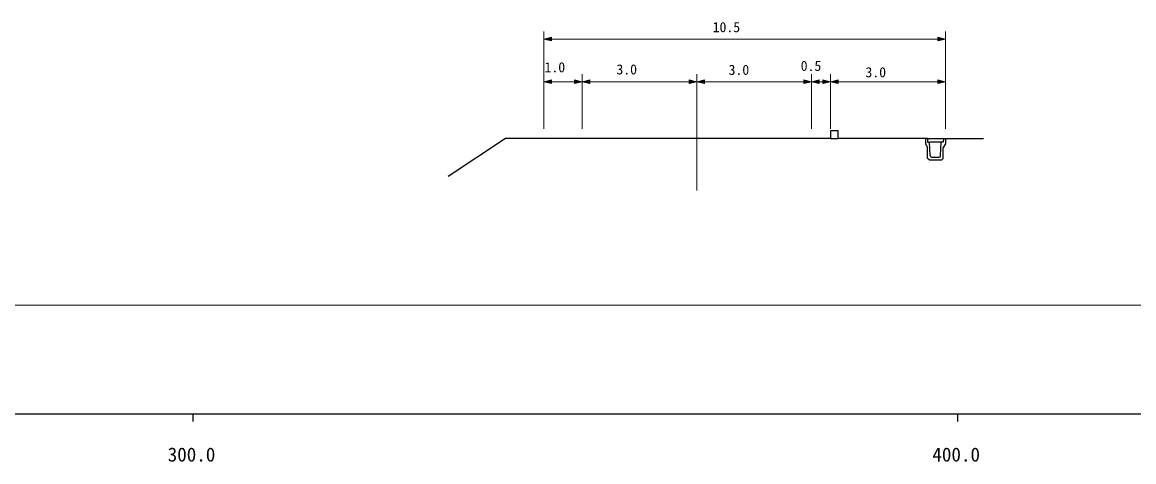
# Model space of a CAD drawing. Units: millimetres, scale not verified. Extents: x 40000 to 680000, y 20000 to 380000.
# Drawn here: x 345700 to 491061, y 198715 to 256206 of the extents above; entities that cross this region are included whole.
import ezdxf
from ezdxf.enums import TextEntityAlignment as Align

# ---------------------------------------------------------------- set-up
doc = ezdxf.new("R2010")
doc.units = ezdxf.units.MM
doc.header["$LTSCALE"] = 1000
for name, color, linetype, lineweight in [('M-BGD', 7, 'Continuous', 25), ('M-STR-HTXT', 7, 'Continuous', 13), ('M-TTL-BAND', 7, 'Continuous', 25)]:
    doc.layers.add(name, color=color, linetype=linetype, lineweight=lineweight)
doc.styles.add('ＭＳ ゴシック', font='')
doc.styles.get('ＭＳ ゴシック').set_extended_font_data('MS Gothic')

msp = doc.modelspace()

# ---------------------------------------------------------------- linework, layer by layer
at = {"layer": 'M-BGD'}
for p, q in [((452419, 242015), (451419, 242015)), ((451419, 242015), (451419, 241015)), ((452419, 241015), (452419, 242015)), ((408919, 241015), (401419, 236015)), ((413919, 241015), (408919, 241015)), ((418919, 241015), (413919, 241015)), ((433919, 241015), (418919, 241015)), ((448919, 241015), (433919, 241015)), ((451419, 241015), (448919, 241015)), ((451419, 241015), (452419, 241015)), ((463819, 241015), (452419, 241015)), ((463819, 241015), (463819, 240315)), ((464069, 241015), (463819, 241015)), ((463819, 240315), (464094, 239839)), ((464069, 241015), (464094, 240540)), ((464069, 241015), (466169, 241015)), ((464094, 240540), (464369, 240540)), ((464435, 238776), (464369, 240540)), ((465869, 240540), (464369, 240540)), ((465803, 238776), (465869, 240540)), ((466144, 240540), (465869, 240540)), ((466169, 241015), (466144, 240540)), ((466419, 240315), (466144, 239839)), ((466169, 241015), (466419, 241015)), ((466419, 241015), (466419, 240315)), ((466419, 241015), (471419, 241015)), ((464094, 238390), (464094, 239839)), ((464685, 238540), (465554, 238540)), ((466144, 238390), (466144, 239839)), ((464294, 238190), (464094, 238390)), ((464294, 238190), (465944, 238190)), ((465944, 238190), (466144, 238390))]:
    msp.add_line(p, q, dxfattribs=at)
for centre, start, end in [((464685, 238790), 183.22717, 269.9549), ((465553, 238790), 270.04509, 356.77281)]:
    msp.add_arc(centre, 250, start, end, dxfattribs=at)
at = {"layer": 'M-STR-HTXT'}
for p, q in [((413919, 242281), (413919, 255006)), ((466419, 255006), (466419, 242281)), ((413919, 254006), (466419, 254006)), ((413919, 242281), (413919, 249423)), ((418919, 249423), (418919, 242281)), ((433919, 249423), (433919, 234185)), ((448919, 249423), (448919, 242281)), ((451419, 249423), (451419, 242281)), ((466419, 249423), (466419, 242281)), ((466419, 249423), (466419, 242281)), ((413919, 248423), (418919, 248423)), ((418919, 248423), (433919, 248423)), ((433919, 248423), (448919, 248423)), ((448919, 248423), (451419, 248423)), ((451419, 248423), (466419, 248423)), ((71207, 219204), (567635, 219204))]:
    msp.add_line(p, q, dxfattribs=at)
for points in [[(413919, 254006), (414919, 253756), (414919, 254256)], [(414124, 254006), (414857, 254181), (414857, 253831)], [(414224, 254006), (414819, 254144), (414819, 253869)], [(414327, 254006), (414782, 254106), (414782, 253906)], [(414427, 254006), (414744, 254069), (414744, 253944)], [(466419, 254006), (465419, 254256), (465419, 253756)], [(466214, 254006), (465482, 253831), (465482, 254181)], [(466114, 254006), (465519, 253869), (465519, 254144)], [(466012, 254006), (465557, 253906), (465557, 254106)], [(465912, 254006), (465594, 253944), (465594, 254069)], [(413919, 248423), (414919, 248173), (414919, 248673)], [(414124, 248423), (414857, 248598), (414857, 248248)], [(418919, 248423), (417919, 248673), (417919, 248173)], [(418714, 248423), (417982, 248248), (417982, 248598)], [(418919, 248423), (419919, 248173), (419919, 248673)], [(419124, 248423), (419857, 248598), (419857, 248248)], [(433919, 248423), (432919, 248673), (432919, 248173)], [(433714, 248423), (432982, 248248), (432982, 248598)], [(433919, 248423), (434919, 248173), (434919, 248673)], [(434124, 248423), (434857, 248598), (434857, 248248)], [(448919, 248423), (447919, 248673), (447919, 248173)], [(448714, 248423), (447982, 248248), (447982, 248598)], [(448919, 248423), (449919, 248173), (449919, 248673)], [(449124, 248423), (449857, 248598), (449857, 248248)], [(451419, 248423), (450419, 248673), (450419, 248173)], [(451214, 248423), (450482, 248248), (450482, 248598)], [(451419, 248423), (452419, 248173), (452419, 248673)], [(451624, 248423), (452357, 248598), (452357, 248248)], [(466419, 248423), (465419, 248673), (465419, 248173)], [(466214, 248423), (465482, 248248), (465482, 248598)], [(414224, 248423), (414819, 248560), (414819, 248285)], [(414327, 248423), (414782, 248523), (414782, 248323)], [(414427, 248423), (414744, 248485), (414744, 248360)], [(418614, 248423), (418019, 248285), (418019, 248560)], [(418512, 248423), (418057, 248323), (418057, 248523)], [(418412, 248423), (418094, 248360), (418094, 248485)], [(419224, 248423), (419819, 248560), (419819, 248285)], [(419327, 248423), (419782, 248523), (419782, 248323)], [(419427, 248423), (419744, 248485), (419744, 248360)], [(433614, 248423), (433019, 248285), (433019, 248560)], [(433512, 248423), (433057, 248323), (433057, 248523)], [(433412, 248423), (433094, 248360), (433094, 248485)], [(434224, 248423), (434819, 248560), (434819, 248285)], [(434327, 248423), (434782, 248523), (434782, 248323)], [(434427, 248423), (434744, 248485), (434744, 248360)], [(448614, 248423), (448019, 248285), (448019, 248560)], [(448512, 248423), (448057, 248323), (448057, 248523)], [(448412, 248423), (448094, 248360), (448094, 248485)], [(449224, 248423), (449819, 248560), (449819, 248285)], [(449327, 248423), (449782, 248523), (449782, 248323)], [(449427, 248423), (449744, 248485), (449744, 248360)], [(451114, 248423), (450519, 248285), (450519, 248560)], [(451012, 248423), (450557, 248323), (450557, 248523)], [(450912, 248423), (450594, 248360), (450594, 248485)], [(451724, 248423), (452319, 248560), (452319, 248285)], [(451827, 248423), (452282, 248523), (452282, 248323)], [(451927, 248423), (452244, 248485), (452244, 248360)], [(466114, 248423), (465519, 248285), (465519, 248560)], [(466012, 248423), (465557, 248323), (465557, 248523)], [(465912, 248423), (465594, 248360), (465594, 248485)]]:
    msp.add_lwpolyline(points, close=True, dxfattribs=at)
for points in [[(414022, 254006), (414894, 254219), (414894, 253794), (414024, 254006)], [(414707, 254006), (414529, 254006), (414707, 254031), (414707, 253981), (414529, 254006)], [(466317, 254006), (465444, 253794), (465444, 254219), (466314, 254006)], [(465632, 254006), (465809, 254006), (465632, 253981), (465632, 254031), (465809, 254006)], [(414022, 248423), (414894, 248635), (414894, 248210), (414024, 248423)], [(418817, 248423), (417944, 248210), (417944, 248635), (418814, 248423)], [(419022, 248423), (419894, 248635), (419894, 248210), (419024, 248423)], [(433817, 248423), (432944, 248210), (432944, 248635), (433814, 248423)], [(434022, 248423), (434894, 248635), (434894, 248210), (434024, 248423)], [(448817, 248423), (447944, 248210), (447944, 248635), (448814, 248423)], [(449022, 248423), (449894, 248635), (449894, 248210), (449024, 248423)], [(451317, 248423), (450444, 248210), (450444, 248635), (451314, 248423)], [(451522, 248423), (452394, 248635), (452394, 248210), (451524, 248423)], [(466317, 248423), (465444, 248210), (465444, 248635), (466314, 248423)], [(414707, 248423), (414529, 248423), (414707, 248448), (414707, 248398), (414529, 248423)], [(418132, 248423), (418309, 248423), (418132, 248398), (418132, 248448), (418309, 248423)], [(419707, 248423), (419529, 248423), (419707, 248448), (419707, 248398), (419529, 248423)], [(433132, 248423), (433309, 248423), (433132, 248398), (433132, 248448), (433309, 248423)], [(434707, 248423), (434529, 248423), (434707, 248448), (434707, 248398), (434529, 248423)], [(448132, 248423), (448309, 248423), (448132, 248398), (448132, 248448), (448309, 248423)], [(449707, 248423), (449529, 248423), (449707, 248448), (449707, 248398), (449529, 248423)], [(450632, 248423), (450809, 248423), (450632, 248398), (450632, 248448), (450809, 248423)], [(452207, 248423), (452029, 248423), (452207, 248448), (452207, 248398), (452029, 248423)], [(465632, 248423), (465809, 248423), (465632, 248398), (465632, 248448), (465809, 248423)]]:
    msp.add_lwpolyline(points, dxfattribs=at)
at = {"layer": 'M-TTL-BAND'}
for p, q in [((40000, 205000), (579000, 205000)), ((368000, 205000), (368000, 204000)), ((468000, 205000), (468000, 204000))]:
    msp.add_line(p, q, dxfattribs=at)

# ---------------------------------------------------------------- texts
at = {"layer": 'M-STR-HTXT', "style": 'ＭＳ ゴシック'}
for s, p in [('10.5', (435992, 254506)), ('1.0', (414005, 249260)), ('3.0', (423404, 248981)), ('3.0', (438075, 248923)), ('0.5', (447506, 249446)), ('3.0', (455974, 248609))]:
    msp.add_text(s, height=1320, dxfattribs=at).set_placement(p, align=Align.BOTTOM_LEFT)
at = {"layer": 'M-TTL-BAND', "style": 'ＭＳ ゴシック'}
for s, p in [('300.0', (364719, 198195)), ('400.0', (464719, 198195))]:
    msp.add_text(s, height=1833, dxfattribs=at).set_placement(p, align=Align.BOTTOM_LEFT)

doc.saveas('drawing.dxf')
